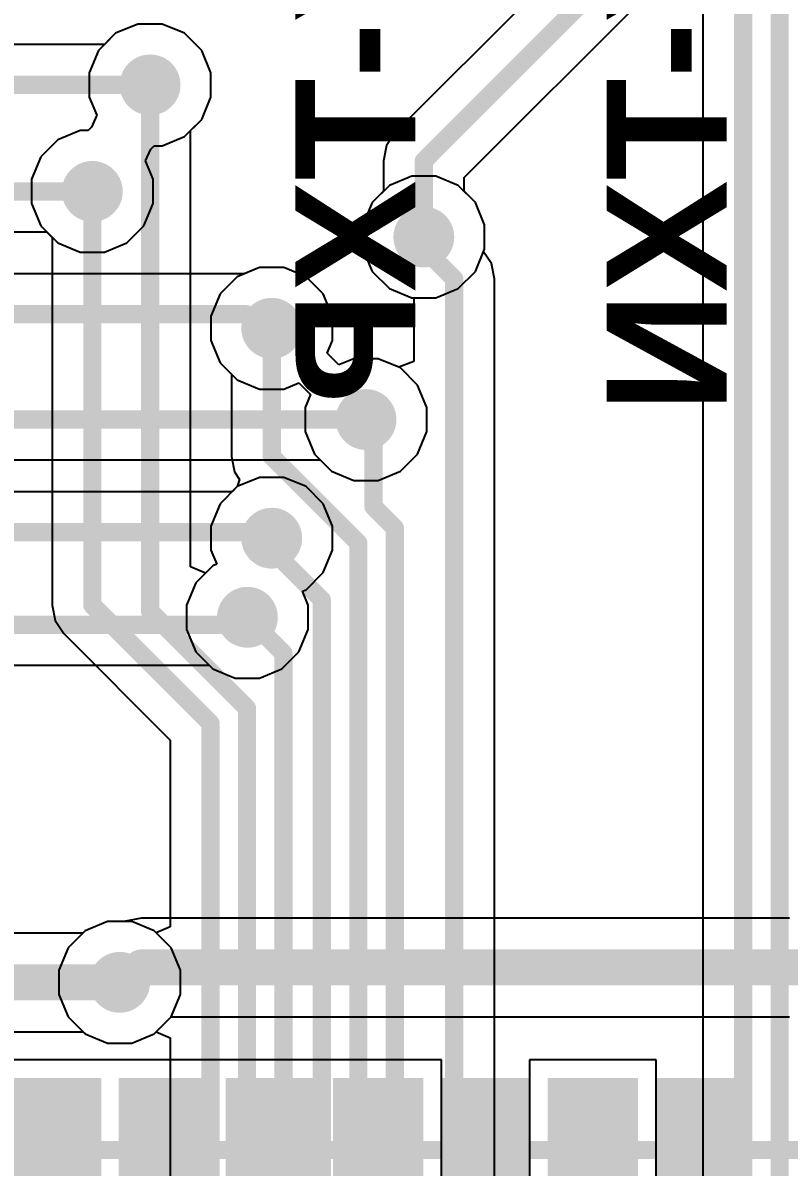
# Model space of a CAD drawing. Header units: inches. Extents: x -1 to 1.07, y -0.9 to 1.08.
# Drawn here: x -0.6518 to -0.3999, y 0.4093 to 0.7854 of the extents above; entities that cross this region are included whole.
import ezdxf

# ---------------------------------------------------------------- set-up
doc = ezdxf.new("R2010")
doc.units = ezdxf.units.IN
doc.header["$MEASUREMENT"] = 0
for name, color, linetype in [('BottomLayer', 5, 'Continuous'), ('BottomOverlay', 54, 'Continuous'), ('Mechanical15', 56, 'Continuous'), ('MidLayer1', 16, 'Continuous'), ('MidLayer2', 76, 'Continuous'), ('TopLayer', 1, 'Continuous'), ('TopPaste', 8, 'Continuous'), ('TopSolder', 216, 'Continuous'), ('ViaHoleLayer', 16, 'Continuous')]:
    doc.layers.add(name, color=color, linetype=linetype)
doc.styles.add('Arial_Bold', font='', dxfattribs={"height": 0.2})
doc.styles.get('Arial_Bold').set_extended_font_data('Arial', bold=True)

# ---------------------------------------------------------------- blocks, each defined once
blk = doc.blocks.new('MOD_RTL8723BS_MODULE_25')
at = {"layer": 'TopLayer'}
for points in [[(-0.22303, 0.1866), (-0.22303, 0.24566), (-0.20137, 0.24566), (-0.20137, 0.1866)], [(-0.18775, 0.1866), (-0.18775, 0.24566), (-0.16609, 0.24566), (-0.16609, 0.1866)], [(-0.15247, 0.1866), (-0.15247, 0.24566), (-0.13081, 0.24566), (-0.13081, 0.1866)], [(-0.11719, 0.1866), (-0.11719, 0.24566), (-0.09554, 0.24566), (-0.09554, 0.1866)], [(-0.08191, 0.1866), (-0.08191, 0.24566), (-0.06026, 0.24566), (-0.06026, 0.1866)], [(-0.04663, 0.1866), (-0.04663, 0.24566), (-0.02498, 0.24566), (-0.02498, 0.1866)], [(-0.01135, 0.1866), (-0.01135, 0.24566), (0.0103, 0.24566), (0.0103, 0.1866)]]:
    blk.add_hatch(color=1, dxfattribs=at).paths.add_polyline_path(points)
at = {"layer": 'TopPaste'}
for points in [[(-0.22303, 0.1866), (-0.22303, 0.24566), (-0.20137, 0.24566), (-0.20137, 0.1866)], [(-0.18775, 0.1866), (-0.18775, 0.24566), (-0.16609, 0.24566), (-0.16609, 0.1866)], [(-0.15247, 0.1866), (-0.15247, 0.24566), (-0.13081, 0.24566), (-0.13081, 0.1866)], [(-0.11719, 0.1866), (-0.11719, 0.24566), (-0.09554, 0.24566), (-0.09554, 0.1866)], [(-0.08191, 0.1866), (-0.08191, 0.24566), (-0.06026, 0.24566), (-0.06026, 0.1866)], [(-0.04663, 0.1866), (-0.04663, 0.24566), (-0.02498, 0.24566), (-0.02498, 0.1866)], [(-0.01135, 0.1866), (-0.01135, 0.24566), (0.0103, 0.24566), (0.0103, 0.1866)]]:
    blk.add_hatch(color=8, dxfattribs=at).paths.add_polyline_path(points)
at = {"layer": 'TopSolder'}
for points in [[(-0.22703, 0.1826), (-0.22703, 0.24966), (-0.19737, 0.24966), (-0.19737, 0.1826)], [(-0.19175, 0.1826), (-0.19175, 0.24966), (-0.16209, 0.24966), (-0.16209, 0.1826)], [(-0.15647, 0.1826), (-0.15647, 0.24966), (-0.12681, 0.24966), (-0.12681, 0.1826)], [(-0.12119, 0.1826), (-0.12119, 0.24966), (-0.09154, 0.24966), (-0.09154, 0.1826)], [(-0.08591, 0.1826), (-0.08591, 0.24966), (-0.05626, 0.24966), (-0.05626, 0.1826)], [(-0.05063, 0.1826), (-0.05063, 0.24966), (-0.02098, 0.24966), (-0.02098, 0.1826)], [(-0.01535, 0.1826), (-0.01535, 0.24966), (0.0143, 0.24966), (0.0143, 0.1826)]]:
    blk.add_hatch(color=216, dxfattribs=at).paths.add_polyline_path(points)
at = {"layer": 'Mechanical15'}
blk.add_lwpolyline([(0.20122, 0.20622, 0.00591, 0.00591, 0), (-0.27122, 0.20622, 0.00591, 0.00591, 0)], format="xyseb", dxfattribs=at)

msp = doc.modelspace()

# ---------------------------------------------------------------- hatches: boundary and pattern name
at = {"layer": 'BottomLayer'}
h = msp.add_hatch(color=5, dxfattribs=at)
edge = h.paths.add_edge_path()
edge.add_arc((-0.61, 0.765), 0.01, 0, 360)
h = msp.add_hatch(color=5, dxfattribs=at)
edge = h.paths.add_edge_path()
edge.add_arc((-0.629, 0.73), 0.01, 0, 360)
h = msp.add_hatch(color=5, dxfattribs=at)
edge = h.paths.add_edge_path()
edge.add_arc((-0.52, 0.715), 0.01, 0, 360)
h = msp.add_hatch(color=5, dxfattribs=at)
edge = h.paths.add_edge_path()
edge.add_arc((-0.57, 0.685), 0.01, 0, 360)
h = msp.add_hatch(color=5, dxfattribs=at)
edge = h.paths.add_edge_path()
edge.add_arc((-0.539, 0.655), 0.01, 0, 360)
h = msp.add_hatch(color=5, dxfattribs=at)
edge = h.paths.add_edge_path()
edge.add_arc((-0.57, 0.616), 0.01, 0, 360)
h = msp.add_hatch(color=5, dxfattribs=at)
edge = h.paths.add_edge_path()
edge.add_arc((-0.578, 0.59), 0.01, 0, 360)
h = msp.add_hatch(color=5, dxfattribs=at)
edge = h.paths.add_edge_path()
edge.add_arc((-0.62, 0.47), 0.01, 0, 360)
at = {"layer": 'MidLayer1'}
h = msp.add_hatch(color=16, dxfattribs=at)
edge = h.paths.add_edge_path()
edge.add_arc((-0.61, 0.765), 0.01, 0, 360)
h = msp.add_hatch(color=16, dxfattribs=at)
edge = h.paths.add_edge_path()
edge.add_arc((-0.629, 0.73), 0.01, 0, 360)
h = msp.add_hatch(color=16, dxfattribs=at)
edge = h.paths.add_edge_path()
edge.add_arc((-0.52, 0.715), 0.01, 0, 360)
h = msp.add_hatch(color=16, dxfattribs=at)
edge = h.paths.add_edge_path()
edge.add_arc((-0.57, 0.685), 0.01, 0, 360)
h = msp.add_hatch(color=16, dxfattribs=at)
edge = h.paths.add_edge_path()
edge.add_arc((-0.539, 0.655), 0.01, 0, 360)
h = msp.add_hatch(color=16, dxfattribs=at)
edge = h.paths.add_edge_path()
edge.add_arc((-0.57, 0.616), 0.01, 0, 360)
h = msp.add_hatch(color=16, dxfattribs=at)
edge = h.paths.add_edge_path()
edge.add_arc((-0.578, 0.59), 0.01, 0, 360)
h = msp.add_hatch(color=16, dxfattribs=at)
edge = h.paths.add_edge_path()
edge.add_arc((-0.62, 0.47), 0.01, 0, 360)
at = {"layer": 'MidLayer2'}
h = msp.add_hatch(color=76, dxfattribs=at)
edge = h.paths.add_edge_path()
edge.add_arc((-0.61, 0.765), 0.01, 0, 360)
h = msp.add_hatch(color=76, dxfattribs=at)
edge = h.paths.add_edge_path()
edge.add_arc((-0.629, 0.73), 0.01, 0, 360)
h = msp.add_hatch(color=76, dxfattribs=at)
edge = h.paths.add_edge_path()
edge.add_arc((-0.52, 0.715), 0.01, 0, 360)
h = msp.add_hatch(color=76, dxfattribs=at)
edge = h.paths.add_edge_path()
edge.add_arc((-0.57, 0.685), 0.01, 0, 360)
h = msp.add_hatch(color=76, dxfattribs=at)
edge = h.paths.add_edge_path()
edge.add_arc((-0.539, 0.655), 0.01, 0, 360)
h = msp.add_hatch(color=76, dxfattribs=at)
edge = h.paths.add_edge_path()
edge.add_arc((-0.57, 0.616), 0.01, 0, 360)
h = msp.add_hatch(color=76, dxfattribs=at)
edge = h.paths.add_edge_path()
edge.add_arc((-0.578, 0.59), 0.01, 0, 360)
h = msp.add_hatch(color=76, dxfattribs=at)
edge = h.paths.add_edge_path()
edge.add_arc((-0.62, 0.47), 0.01, 0, 360)
at = {"layer": 'TopLayer'}
h = msp.add_hatch(color=1, dxfattribs=at)
edge = h.paths.add_edge_path()
edge.add_arc((-0.61, 0.765), 0.01, 0, 360)
h = msp.add_hatch(color=1, dxfattribs=at)
edge = h.paths.add_edge_path()
edge.add_arc((-0.629, 0.73), 0.01, 0, 360)
h = msp.add_hatch(color=1, dxfattribs=at)
edge = h.paths.add_edge_path()
edge.add_arc((-0.52, 0.715), 0.01, 0, 360)
h = msp.add_hatch(color=1, dxfattribs=at)
edge = h.paths.add_edge_path()
edge.add_arc((-0.57, 0.685), 0.01, 0, 360)
h = msp.add_hatch(color=1, dxfattribs=at)
edge = h.paths.add_edge_path()
edge.add_arc((-0.539, 0.655), 0.01, 0, 360)
h = msp.add_hatch(color=1, dxfattribs=at)
edge = h.paths.add_edge_path()
edge.add_arc((-0.57, 0.616), 0.01, 0, 360)
h = msp.add_hatch(color=1, dxfattribs=at)
edge = h.paths.add_edge_path()
edge.add_arc((-0.578, 0.59), 0.01, 0, 360)
h = msp.add_hatch(color=1, dxfattribs=at)
edge = h.paths.add_edge_path()
edge.add_arc((-0.62, 0.47), 0.01, 0, 360)
at = {"layer": 'ViaHoleLayer'}
h = msp.add_hatch(color=16, dxfattribs=at)
edge = h.paths.add_edge_path()
edge.add_arc((-0.61, 0.765), 0.005, 0, 360)
h = msp.add_hatch(color=16, dxfattribs=at)
edge = h.paths.add_edge_path()
edge.add_arc((-0.629, 0.73), 0.005, 0, 360)
h = msp.add_hatch(color=16, dxfattribs=at)
edge = h.paths.add_edge_path()
edge.add_arc((-0.52, 0.715), 0.005, 0, 360)
h = msp.add_hatch(color=16, dxfattribs=at)
edge = h.paths.add_edge_path()
edge.add_arc((-0.57, 0.685), 0.005, 0, 360)
h = msp.add_hatch(color=16, dxfattribs=at)
edge = h.paths.add_edge_path()
edge.add_arc((-0.539, 0.655), 0.005, 0, 360)
h = msp.add_hatch(color=16, dxfattribs=at)
edge = h.paths.add_edge_path()
edge.add_arc((-0.57, 0.616), 0.005, 0, 360)
h = msp.add_hatch(color=16, dxfattribs=at)
edge = h.paths.add_edge_path()
edge.add_arc((-0.578, 0.59), 0.005, 0, 360)
h = msp.add_hatch(color=16, dxfattribs=at)
edge = h.paths.add_edge_path()
edge.add_arc((-0.62, 0.47), 0.005, 0, 360)

# ---------------------------------------------------------------- linework, layer by layer
at = {"layer": 'BottomLayer'}
for p, q in [((-0.42825, 0.85904), (-0.42825, 0.25226)), ((-0.61398, 0.785), (-0.62133, 0.78196)), ((-0.60602, 0.785), (-0.61398, 0.785)), ((-0.59867, 0.78196), (-0.60602, 0.785)), ((-0.62133, 0.78196), (-0.62696, 0.77633)), ((-0.59304, 0.77633), (-0.59867, 0.78196)), ((-0.62696, 0.77633), (-0.63, 0.76898)), ((-0.59, 0.76898), (-0.59304, 0.77633)), ((-0.63, 0.76898), (-0.63, 0.76102)), ((-0.59, 0.76102), (-0.59, 0.76898)), ((-0.63, 0.76102), (-0.62751, 0.755)), ((-0.59304, 0.75367), (-0.59, 0.76102)), ((-0.62751, 0.755), (-0.62928, 0.75116)), ((-0.59675, 0.74997), (-0.59304, 0.75367)), ((-0.63298, 0.75), (-0.64033, 0.74696)), ((-0.63036, 0.75), (-0.63298, 0.75)), ((-0.62928, 0.75116), (-0.63036, 0.75)), ((-0.59675, 0.60661), (-0.59675, 0.74997)), ((-0.64033, 0.74696), (-0.64596, 0.74133)), ((-0.64596, 0.74133), (-0.649, 0.73398)), ((-0.649, 0.73398), (-0.649, 0.72602)), ((-0.52398, 0.735), (-0.53133, 0.73196)), ((-0.51602, 0.735), (-0.52398, 0.735)), ((-0.50867, 0.73196), (-0.51602, 0.735)), ((-0.53133, 0.73196), (-0.53696, 0.72633)), ((-0.50304, 0.72633), (-0.50867, 0.73196)), ((-0.649, 0.72602), (-0.64596, 0.71867)), ((-0.53696, 0.72633), (-0.54, 0.71898)), ((-0.5, 0.71898), (-0.50304, 0.72633)), ((-0.64596, 0.71867), (-0.64225, 0.71497)), ((-0.54, 0.71898), (-0.54, 0.71102)), ((-0.5, 0.71102), (-0.5, 0.71898)), ((-0.64225, 0.71497), (-0.64225, 0.594)), ((-0.54, 0.71102), (-0.53696, 0.70367)), ((-0.50035, 0.71017), (-0.5, 0.71102)), ((-0.49775, 0.70628), (-0.50035, 0.71017)), ((-0.57398, 0.705), (-0.58133, 0.70196)), ((-0.56602, 0.705), (-0.57398, 0.705)), ((-0.55867, 0.70196), (-0.56602, 0.705)), ((-0.53696, 0.70367), (-0.53133, 0.69804)), ((-0.49675, 0.70121), (-0.49775, 0.70628)), ((-0.58133, 0.70196), (-0.58696, 0.69633)), ((-0.55304, 0.69633), (-0.55867, 0.70196)), ((-0.49675, 0.26), (-0.49675, 0.70121)), ((-0.58696, 0.69633), (-0.59, 0.68898)), ((-0.55, 0.68898), (-0.55304, 0.69633)), ((-0.53133, 0.69804), (-0.52398, 0.695)), ((-0.52398, 0.695), (-0.52325, 0.695)), ((-0.52325, 0.695), (-0.52325, 0.67407)), ((-0.59, 0.68898), (-0.59, 0.68102)), ((-0.55, 0.68102), (-0.55, 0.68898)), ((-0.59, 0.68102), (-0.58696, 0.67367)), ((-0.55176, 0.67677), (-0.55, 0.68102)), ((-0.58696, 0.67367), (-0.58325, 0.66997)), ((-0.54793, 0.67295), (-0.55176, 0.67677)), ((-0.54298, 0.675), (-0.54793, 0.67295)), ((-0.53502, 0.675), (-0.54298, 0.675)), ((-0.52825, 0.6722), (-0.53502, 0.675)), ((-0.52325, 0.67407), (-0.52825, 0.6722)), ((-0.58325, 0.66997), (-0.58325, 0.64287)), ((-0.58325, 0.64287), (-0.58225, 0.6378)), ((-0.58225, 0.6378), (-0.58061, 0.63534)), ((-0.58133, 0.63296), (-0.58696, 0.62733)), ((-0.58061, 0.63534), (-0.58133, 0.63296)), ((-0.58696, 0.62733), (-0.59, 0.61998)), ((-0.59, 0.61998), (-0.59, 0.61202)), ((-0.59, 0.61202), (-0.58811, 0.60746)), ((-0.59175, 0.60454), (-0.59675, 0.60661)), ((-0.58933, 0.60696), (-0.59175, 0.60454)), ((-0.58811, 0.60746), (-0.58933, 0.60696)), ((-0.64225, 0.594), (-0.64125, 0.58893)), ((-0.64125, 0.58893), (-0.63837, 0.58463)), ((-0.63837, 0.58463), (-0.6034, 0.54965)), ((-0.6034, 0.54965), (-0.6034, 0.48821)), ((-0.62398, 0.49), (-0.63133, 0.48696)), ((-0.61602, 0.49), (-0.62398, 0.49)), ((-0.60867, 0.48696), (-0.61602, 0.49)), ((-0.63207, 0.48622), (-0.674, 0.48622)), ((-0.63133, 0.48696), (-0.63207, 0.48622)), ((-0.60802, 0.4863), (-0.60867, 0.48696)), ((-0.6034, 0.48821), (-0.60802, 0.4863)), ((-0.74708, 0.45378), (-0.63207, 0.45378)), ((-0.63207, 0.45378), (-0.63133, 0.45304)), ((-0.63133, 0.45304), (-0.62398, 0.45)), ((-0.61602, 0.45), (-0.60867, 0.45304)), ((-0.60867, 0.45304), (-0.60802, 0.4537)), ((-0.60802, 0.4537), (-0.6034, 0.45179)), ((-0.6034, 0.45179), (-0.6034, 0.11676)), ((-0.62398, 0.45), (-0.61602, 0.45))]:
    msp.add_line(p, q, dxfattribs=at)
for points in [[(-0.403, 0.2418, 0.006, 0.006, 0), (-0.403, 0.943, 0.006, 0.006, 0)], [(-0.415, 0.24677, 0.006, 0.006, 0), (-0.415, 0.86453, 0.006, 0.006, 0)], [(-0.61, 0.59197, 0.006, 0.006, 0), (-0.61, 0.765, 0.006, 0.006, 0)], [(-0.629, 0.594, 0.006, 0.006, 0), (-0.629, 0.73, 0.006, 0.006, 0)], [(-0.52, 0.71121, 0.006, 0.006, 0), (-0.52, 0.715, 0.006, 0.006, 0)], [(-0.52, 0.71121, 0.006, 0.006, 0), (-0.51, 0.70121, 0.006, 0.006, 0)], [(-0.51, 0.0518, 0.006, 0.006, 0), (-0.51, 0.70121, 0.006, 0.006, 0)], [(-0.57, 0.64287, 0.006, 0.006, 0), (-0.57, 0.685, 0.006, 0.006, 0)], [(-0.539, 0.655, 0.006, 0.006, 0), (-0.53651, 0.65251, 0.006, 0.006, 0)], [(-0.53651, 0.62635, 0.006, 0.006, 0), (-0.53651, 0.65251, 0.006, 0.006, 0)], [(-0.57, 0.64287, 0.006, 0.006, 0), (-0.54153, 0.6144, 0.006, 0.006, 0)], [(-0.53651, 0.62635, 0.006, 0.006, 0), (-0.52953, 0.61937, 0.006, 0.006, 0)], [(-0.52953, -0.39047, 0.006, 0.006, 0), (-0.52953, 0.61937, 0.006, 0.006, 0)], [(-0.57, 0.61221, 0.006, 0.006, 0), (-0.57, 0.616, 0.006, 0.006, 0)], [(-0.54153, -0.41299, 0.006, 0.006, 0), (-0.54153, 0.6144, 0.006, 0.006, 0)], [(-0.57, 0.61221, 0.006, 0.006, 0), (-0.55354, 0.59575, 0.006, 0.006, 0)], [(-0.55354, -0.43314, 0.006, 0.006, 0), (-0.55354, 0.59575, 0.006, 0.006, 0)], [(-0.629, 0.594, 0.006, 0.006, 0), (-0.59014, 0.55514, 0.006, 0.006, 0)], [(-0.61, 0.59197, 0.006, 0.006, 0), (-0.57814, 0.56011, 0.006, 0.006, 0)], [(-0.578, 0.59, 0.006, 0.006, 0), (-0.56614, 0.57814, 0.006, 0.006, 0)], [(-0.56614, -0.45786, 0.006, 0.006, 0), (-0.56614, 0.57814, 0.006, 0.006, 0)], [(-0.57814, -0.41063, 0.006, 0.006, 0), (-0.57814, 0.56011, 0.006, 0.006, 0)], [(-0.59014, -0.40566, 0.006, 0.006, 0), (-0.59014, 0.55514, 0.006, 0.006, 0)], [(-0.74708, 0.47, 0.01181, 0.01181, 0), (-0.62, 0.47, 0.01181, 0.01181, 0)]]:
    msp.add_lwpolyline(points, format="xyseb", dxfattribs=at)
for points in [[(-0.6115, 0.765, 0.003, 0.003, 1), (-0.6085, 0.765, 0.003, 0.003, 1)], [(-0.6305, 0.73, 0.003, 0.003, 1), (-0.6275, 0.73, 0.003, 0.003, 1)], [(-0.5215, 0.715, 0.003, 0.003, 1), (-0.5185, 0.715, 0.003, 0.003, 1)], [(-0.5215, 0.71121, 0.003, 0.003, 1), (-0.5185, 0.71121, 0.003, 0.003, 1)], [(-0.5215, 0.71121, 0.003, 0.003, 1), (-0.5185, 0.71121, 0.003, 0.003, 1)], [(-0.5115, 0.70121, 0.003, 0.003, 1), (-0.5085, 0.70121, 0.003, 0.003, 1)], [(-0.5115, 0.70121, 0.003, 0.003, 1), (-0.5085, 0.70121, 0.003, 0.003, 1)], [(-0.5715, 0.685, 0.003, 0.003, 1), (-0.5685, 0.685, 0.003, 0.003, 1)], [(-0.5405, 0.655, 0.003, 0.003, 1), (-0.5375, 0.655, 0.003, 0.003, 1)], [(-0.53801, 0.65251, 0.003, 0.003, 1), (-0.53501, 0.65251, 0.003, 0.003, 1)], [(-0.53801, 0.65251, 0.003, 0.003, 1), (-0.53501, 0.65251, 0.003, 0.003, 1)], [(-0.5715, 0.64287, 0.003, 0.003, 1), (-0.5685, 0.64287, 0.003, 0.003, 1)], [(-0.5715, 0.64287, 0.003, 0.003, 1), (-0.5685, 0.64287, 0.003, 0.003, 1)], [(-0.53801, 0.62635, 0.003, 0.003, 1), (-0.53501, 0.62635, 0.003, 0.003, 1)], [(-0.53801, 0.62635, 0.003, 0.003, 1), (-0.53501, 0.62635, 0.003, 0.003, 1)], [(-0.53103, 0.61937, 0.003, 0.003, 1), (-0.52803, 0.61937, 0.003, 0.003, 1)], [(-0.53103, 0.61937, 0.003, 0.003, 1), (-0.52803, 0.61937, 0.003, 0.003, 1)], [(-0.5715, 0.616, 0.003, 0.003, 1), (-0.5685, 0.616, 0.003, 0.003, 1)], [(-0.54303, 0.6144, 0.003, 0.003, 1), (-0.54003, 0.6144, 0.003, 0.003, 1)], [(-0.54303, 0.6144, 0.003, 0.003, 1), (-0.54003, 0.6144, 0.003, 0.003, 1)], [(-0.5715, 0.61221, 0.003, 0.003, 1), (-0.5685, 0.61221, 0.003, 0.003, 1)], [(-0.5715, 0.61221, 0.003, 0.003, 1), (-0.5685, 0.61221, 0.003, 0.003, 1)], [(-0.55504, 0.59575, 0.003, 0.003, 1), (-0.55204, 0.59575, 0.003, 0.003, 1)], [(-0.55504, 0.59575, 0.003, 0.003, 1), (-0.55204, 0.59575, 0.003, 0.003, 1)], [(-0.6305, 0.594, 0.003, 0.003, 1), (-0.6275, 0.594, 0.003, 0.003, 1)], [(-0.6305, 0.594, 0.003, 0.003, 1), (-0.6275, 0.594, 0.003, 0.003, 1)], [(-0.6115, 0.59197, 0.003, 0.003, 1), (-0.6085, 0.59197, 0.003, 0.003, 1)], [(-0.6115, 0.59197, 0.003, 0.003, 1), (-0.6085, 0.59197, 0.003, 0.003, 1)], [(-0.5795, 0.59, 0.003, 0.003, 1), (-0.5765, 0.59, 0.003, 0.003, 1)], [(-0.56764, 0.57814, 0.003, 0.003, 1), (-0.56464, 0.57814, 0.003, 0.003, 1)], [(-0.56764, 0.57814, 0.003, 0.003, 1), (-0.56464, 0.57814, 0.003, 0.003, 1)], [(-0.57964, 0.56011, 0.003, 0.003, 1), (-0.57664, 0.56011, 0.003, 0.003, 1)], [(-0.57964, 0.56011, 0.003, 0.003, 1), (-0.57664, 0.56011, 0.003, 0.003, 1)], [(-0.59164, 0.55514, 0.003, 0.003, 1), (-0.58864, 0.55514, 0.003, 0.003, 1)], [(-0.59164, 0.55514, 0.003, 0.003, 1), (-0.58864, 0.55514, 0.003, 0.003, 1)], [(-0.62295, 0.47, 0.00591, 0.00591, 1), (-0.61705, 0.47, 0.00591, 0.00591, 1)]]:
    msp.add_lwpolyline(points, format="xyseb", close=True, dxfattribs=at)
at = {"layer": 'MidLayer1'}
for p, q in [((-0.61398, 0.785), (-0.62133, 0.78196)), ((-0.60602, 0.785), (-0.61398, 0.785)), ((-0.59867, 0.78196), (-0.60602, 0.785)), ((-0.62133, 0.78196), (-0.62696, 0.77633)), ((-0.59304, 0.77633), (-0.59867, 0.78196)), ((-0.62696, 0.77633), (-0.63, 0.76898)), ((-0.59, 0.76898), (-0.59304, 0.77633)), ((-0.63, 0.76898), (-0.63, 0.76102)), ((-0.59, 0.76102), (-0.59, 0.76898)), ((-0.63, 0.76102), (-0.62751, 0.755)), ((-0.59304, 0.75367), (-0.59, 0.76102)), ((-0.62751, 0.755), (-0.62928, 0.75116)), ((-0.59867, 0.74804), (-0.59304, 0.75367)), ((-0.63298, 0.75), (-0.64033, 0.74696)), ((-0.63036, 0.75), (-0.63298, 0.75)), ((-0.62928, 0.75116), (-0.63036, 0.75)), ((-0.64033, 0.74696), (-0.64596, 0.74133)), ((-0.60972, 0.74384), (-0.60864, 0.745)), ((-0.60864, 0.745), (-0.60602, 0.745)), ((-0.60602, 0.745), (-0.59867, 0.74804)), ((-0.64596, 0.74133), (-0.649, 0.73398)), ((-0.61149, 0.74), (-0.60972, 0.74384)), ((-0.609, 0.73398), (-0.61149, 0.74)), ((-0.649, 0.73398), (-0.649, 0.72602)), ((-0.609, 0.72602), (-0.609, 0.73398)), ((-0.52398, 0.735), (-0.53133, 0.73196)), ((-0.51602, 0.735), (-0.52398, 0.735)), ((-0.50867, 0.73196), (-0.51602, 0.735)), ((-0.53133, 0.73196), (-0.53696, 0.72633)), ((-0.50304, 0.72633), (-0.50867, 0.73196)), ((-0.649, 0.72602), (-0.64596, 0.71867)), ((-0.61204, 0.71867), (-0.609, 0.72602)), ((-0.53696, 0.72633), (-0.54, 0.71898)), ((-0.5, 0.71898), (-0.50304, 0.72633)), ((-0.64596, 0.71867), (-0.64033, 0.71304)), ((-0.61767, 0.71304), (-0.61204, 0.71867)), ((-0.54, 0.71898), (-0.54, 0.71102)), ((-0.5, 0.71102), (-0.5, 0.71898)), ((-0.64033, 0.71304), (-0.63298, 0.71)), ((-0.62502, 0.71), (-0.61767, 0.71304)), ((-0.54, 0.71102), (-0.53696, 0.70367)), ((-0.50304, 0.70367), (-0.5, 0.71102)), ((-0.63298, 0.71), (-0.62502, 0.71)), ((-0.57398, 0.705), (-0.58133, 0.70196)), ((-0.56602, 0.705), (-0.57398, 0.705)), ((-0.55867, 0.70196), (-0.56602, 0.705)), ((-0.53696, 0.70367), (-0.53133, 0.69804)), ((-0.50867, 0.69804), (-0.50304, 0.70367)), ((-0.58133, 0.70196), (-0.58696, 0.69633)), ((-0.55304, 0.69633), (-0.55867, 0.70196)), ((-0.58696, 0.69633), (-0.59, 0.68898)), ((-0.55, 0.68898), (-0.55304, 0.69633)), ((-0.53133, 0.69804), (-0.52398, 0.695)), ((-0.51602, 0.695), (-0.50867, 0.69804)), ((-0.52398, 0.695), (-0.51602, 0.695)), ((-0.59, 0.68898), (-0.59, 0.68102)), ((-0.55, 0.68102), (-0.55, 0.68898)), ((-0.59, 0.68102), (-0.58696, 0.67367)), ((-0.55176, 0.67677), (-0.55, 0.68102)), ((-0.58696, 0.67367), (-0.58133, 0.66804)), ((-0.54793, 0.67295), (-0.55176, 0.67677)), ((-0.54298, 0.675), (-0.54793, 0.67295)), ((-0.53502, 0.675), (-0.54298, 0.675)), ((-0.52767, 0.67196), (-0.53502, 0.675)), ((-0.52204, 0.66633), (-0.52767, 0.67196)), ((-0.58133, 0.66804), (-0.57398, 0.665)), ((-0.56602, 0.665), (-0.56107, 0.66705)), ((-0.56107, 0.66705), (-0.55724, 0.66323)), ((-0.519, 0.65898), (-0.52204, 0.66633)), ((-0.57398, 0.665), (-0.56602, 0.665)), ((-0.55724, 0.66323), (-0.559, 0.65898)), ((-0.559, 0.65898), (-0.559, 0.65102)), ((-0.519, 0.65102), (-0.519, 0.65898)), ((-0.559, 0.65102), (-0.55596, 0.64367)), ((-0.52204, 0.64367), (-0.519, 0.65102)), ((-0.55596, 0.64367), (-0.55033, 0.63804)), ((-0.52767, 0.63804), (-0.52204, 0.64367)), ((-0.57398, 0.636), (-0.58133, 0.63296)), ((-0.56602, 0.636), (-0.57398, 0.636)), ((-0.55867, 0.63296), (-0.56602, 0.636)), ((-0.55033, 0.63804), (-0.54298, 0.635)), ((-0.53502, 0.635), (-0.52767, 0.63804)), ((-0.58133, 0.63296), (-0.58696, 0.62733)), ((-0.55304, 0.62733), (-0.55867, 0.63296)), ((-0.54298, 0.635), (-0.53502, 0.635)), ((-0.58696, 0.62733), (-0.59, 0.61998)), ((-0.55, 0.61998), (-0.55304, 0.62733)), ((-0.59, 0.61998), (-0.59, 0.61202)), ((-0.55, 0.61202), (-0.55, 0.61998)), ((-0.59, 0.61202), (-0.58811, 0.60746)), ((-0.55304, 0.60467), (-0.55, 0.61202)), ((-0.58933, 0.60696), (-0.59496, 0.60133)), ((-0.58811, 0.60746), (-0.58933, 0.60696)), ((-0.55867, 0.59904), (-0.55304, 0.60467)), ((-0.59496, 0.60133), (-0.598, 0.59398)), ((-0.55989, 0.59854), (-0.55867, 0.59904)), ((-0.558, 0.59398), (-0.55989, 0.59854)), ((-0.598, 0.59398), (-0.598, 0.58602)), ((-0.558, 0.58602), (-0.558, 0.59398)), ((-0.598, 0.58602), (-0.59496, 0.57867)), ((-0.56104, 0.57867), (-0.558, 0.58602)), ((-0.59496, 0.57867), (-0.58933, 0.57304)), ((-0.56667, 0.57304), (-0.56104, 0.57867)), ((-0.58933, 0.57304), (-0.58198, 0.57)), ((-0.57402, 0.57), (-0.56667, 0.57304)), ((-0.58198, 0.57), (-0.57402, 0.57)), ((-0.62398, 0.49), (-0.63133, 0.48696)), ((-0.61602, 0.49), (-0.62398, 0.49)), ((-0.60867, 0.48696), (-0.61602, 0.49)), ((-0.63133, 0.48696), (-0.63696, 0.48133)), ((-0.60304, 0.48133), (-0.60867, 0.48696)), ((-0.63696, 0.48133), (-0.64, 0.47398)), ((-0.6, 0.47398), (-0.60304, 0.48133)), ((-0.64, 0.47398), (-0.64, 0.46602)), ((-0.6, 0.46602), (-0.6, 0.47398)), ((-0.64, 0.46602), (-0.63696, 0.45867)), ((-0.60304, 0.45867), (-0.6, 0.46602)), ((-0.63696, 0.45867), (-0.63133, 0.45304)), ((-0.60867, 0.45304), (-0.60304, 0.45867)), ((-0.63133, 0.45304), (-0.62398, 0.45)), ((-0.61602, 0.45), (-0.60867, 0.45304)), ((-0.62398, 0.45), (-0.61602, 0.45))]:
    msp.add_line(p, q, dxfattribs=at)
at = {"layer": 'MidLayer2'}
for p, q in [((-0.61398, 0.785), (-0.62133, 0.78196)), ((-0.60602, 0.785), (-0.61398, 0.785)), ((-0.59867, 0.78196), (-0.60602, 0.785)), ((-0.62133, 0.78196), (-0.62696, 0.77633)), ((-0.59304, 0.77633), (-0.59867, 0.78196)), ((-0.62696, 0.77633), (-0.63, 0.76898)), ((-0.59, 0.76898), (-0.59304, 0.77633)), ((-0.63, 0.76898), (-0.63, 0.76102)), ((-0.59, 0.76102), (-0.59, 0.76898)), ((-0.63, 0.76102), (-0.62751, 0.755)), ((-0.59304, 0.75367), (-0.59, 0.76102)), ((-0.62751, 0.755), (-0.62928, 0.75116)), ((-0.59867, 0.74804), (-0.59304, 0.75367)), ((-0.63298, 0.75), (-0.64033, 0.74696)), ((-0.63036, 0.75), (-0.63298, 0.75)), ((-0.62928, 0.75116), (-0.63036, 0.75)), ((-0.64033, 0.74696), (-0.64596, 0.74133)), ((-0.60972, 0.74384), (-0.60864, 0.745)), ((-0.60864, 0.745), (-0.60602, 0.745)), ((-0.60602, 0.745), (-0.59867, 0.74804)), ((-0.64596, 0.74133), (-0.649, 0.73398)), ((-0.61149, 0.74), (-0.60972, 0.74384)), ((-0.609, 0.73398), (-0.61149, 0.74)), ((-0.649, 0.73398), (-0.649, 0.72602)), ((-0.609, 0.72602), (-0.609, 0.73398)), ((-0.52398, 0.735), (-0.53133, 0.73196)), ((-0.51602, 0.735), (-0.52398, 0.735)), ((-0.50867, 0.73196), (-0.51602, 0.735)), ((-0.53133, 0.73196), (-0.53696, 0.72633)), ((-0.50304, 0.72633), (-0.50867, 0.73196)), ((-0.649, 0.72602), (-0.64596, 0.71867)), ((-0.61204, 0.71867), (-0.609, 0.72602)), ((-0.53696, 0.72633), (-0.54, 0.71898)), ((-0.5, 0.71898), (-0.50304, 0.72633)), ((-0.64596, 0.71867), (-0.64033, 0.71304)), ((-0.61767, 0.71304), (-0.61204, 0.71867)), ((-0.54, 0.71898), (-0.54, 0.71102)), ((-0.5, 0.71102), (-0.5, 0.71898)), ((-0.64033, 0.71304), (-0.63298, 0.71)), ((-0.62502, 0.71), (-0.61767, 0.71304)), ((-0.54, 0.71102), (-0.53696, 0.70367)), ((-0.50304, 0.70367), (-0.5, 0.71102)), ((-0.63298, 0.71), (-0.62502, 0.71)), ((-0.57398, 0.705), (-0.58133, 0.70196)), ((-0.56602, 0.705), (-0.57398, 0.705)), ((-0.55867, 0.70196), (-0.56602, 0.705)), ((-0.53696, 0.70367), (-0.53133, 0.69804)), ((-0.50867, 0.69804), (-0.50304, 0.70367)), ((-0.58133, 0.70196), (-0.58696, 0.69633)), ((-0.55304, 0.69633), (-0.55867, 0.70196)), ((-0.58696, 0.69633), (-0.59, 0.68898)), ((-0.55, 0.68898), (-0.55304, 0.69633)), ((-0.53133, 0.69804), (-0.52398, 0.695)), ((-0.51602, 0.695), (-0.50867, 0.69804)), ((-0.52398, 0.695), (-0.51602, 0.695)), ((-0.59, 0.68898), (-0.59, 0.68102)), ((-0.55, 0.68102), (-0.55, 0.68898)), ((-0.59, 0.68102), (-0.58696, 0.67367)), ((-0.55176, 0.67677), (-0.55, 0.68102)), ((-0.58696, 0.67367), (-0.58133, 0.66804)), ((-0.54793, 0.67295), (-0.55176, 0.67677)), ((-0.54298, 0.675), (-0.54793, 0.67295)), ((-0.53502, 0.675), (-0.54298, 0.675)), ((-0.52767, 0.67196), (-0.53502, 0.675)), ((-0.52204, 0.66633), (-0.52767, 0.67196)), ((-0.58133, 0.66804), (-0.57398, 0.665)), ((-0.56602, 0.665), (-0.56107, 0.66705)), ((-0.56107, 0.66705), (-0.55724, 0.66323)), ((-0.519, 0.65898), (-0.52204, 0.66633)), ((-0.57398, 0.665), (-0.56602, 0.665)), ((-0.55724, 0.66323), (-0.559, 0.65898)), ((-0.559, 0.65898), (-0.559, 0.65102)), ((-0.519, 0.65102), (-0.519, 0.65898)), ((-0.559, 0.65102), (-0.55596, 0.64367)), ((-0.52204, 0.64367), (-0.519, 0.65102)), ((-0.55596, 0.64367), (-0.55033, 0.63804)), ((-0.52767, 0.63804), (-0.52204, 0.64367)), ((-0.57398, 0.636), (-0.58133, 0.63296)), ((-0.56602, 0.636), (-0.57398, 0.636)), ((-0.55867, 0.63296), (-0.56602, 0.636)), ((-0.55033, 0.63804), (-0.54298, 0.635)), ((-0.53502, 0.635), (-0.52767, 0.63804)), ((-0.58133, 0.63296), (-0.58696, 0.62733)), ((-0.55304, 0.62733), (-0.55867, 0.63296)), ((-0.54298, 0.635), (-0.53502, 0.635)), ((-0.58696, 0.62733), (-0.59, 0.61998)), ((-0.55, 0.61998), (-0.55304, 0.62733)), ((-0.59, 0.61998), (-0.59, 0.61202)), ((-0.55, 0.61202), (-0.55, 0.61998)), ((-0.59, 0.61202), (-0.58811, 0.60746)), ((-0.55304, 0.60467), (-0.55, 0.61202)), ((-0.58933, 0.60696), (-0.59496, 0.60133)), ((-0.58811, 0.60746), (-0.58933, 0.60696)), ((-0.55867, 0.59904), (-0.55304, 0.60467)), ((-0.59496, 0.60133), (-0.598, 0.59398)), ((-0.55989, 0.59854), (-0.55867, 0.59904)), ((-0.558, 0.59398), (-0.55989, 0.59854)), ((-0.598, 0.59398), (-0.598, 0.58602)), ((-0.558, 0.58602), (-0.558, 0.59398)), ((-0.598, 0.58602), (-0.59496, 0.57867)), ((-0.56104, 0.57867), (-0.558, 0.58602)), ((-0.59496, 0.57867), (-0.58933, 0.57304)), ((-0.56667, 0.57304), (-0.56104, 0.57867)), ((-0.58933, 0.57304), (-0.58198, 0.57)), ((-0.57402, 0.57), (-0.56667, 0.57304)), ((-0.58198, 0.57), (-0.57402, 0.57)), ((-0.62398, 0.49), (-0.63133, 0.48696)), ((-0.61602, 0.49), (-0.62398, 0.49)), ((-0.60867, 0.48696), (-0.61602, 0.49)), ((-0.63133, 0.48696), (-0.63696, 0.48133)), ((-0.60304, 0.48133), (-0.60867, 0.48696)), ((-0.63696, 0.48133), (-0.64, 0.47398)), ((-0.6, 0.47398), (-0.60304, 0.48133)), ((-0.64, 0.47398), (-0.64, 0.46602)), ((-0.6, 0.46602), (-0.6, 0.47398)), ((-0.64, 0.46602), (-0.63696, 0.45867)), ((-0.60304, 0.45867), (-0.6, 0.46602)), ((-0.63696, 0.45867), (-0.63133, 0.45304)), ((-0.60867, 0.45304), (-0.60304, 0.45867)), ((-0.63133, 0.45304), (-0.62398, 0.45)), ((-0.61602, 0.45), (-0.60867, 0.45304)), ((-0.62398, 0.45), (-0.61602, 0.45))]:
    msp.add_line(p, q, dxfattribs=at)
at = {"layer": 'TopLayer'}
for p, q in [((-0.32937, 0.94937), (-0.52937, 0.74937)), ((-0.50675, 0.73451), (-0.31451, 0.92675)), ((-0.61398, 0.785), (-0.62133, 0.78196)), ((-0.60602, 0.785), (-0.61398, 0.785)), ((-0.59867, 0.78196), (-0.60602, 0.785)), ((-0.62133, 0.78196), (-0.62503, 0.77825)), ((-0.59304, 0.77633), (-0.59867, 0.78196)), ((-0.62503, 0.77825), (-0.79497, 0.77825)), ((-0.59, 0.76898), (-0.59304, 0.77633)), ((-0.59, 0.76102), (-0.59, 0.76898)), ((-0.59304, 0.75367), (-0.59, 0.76102)), ((-0.59867, 0.74804), (-0.59304, 0.75367)), ((-0.52937, 0.74937), (-0.53225, 0.74507)), ((-0.60972, 0.74384), (-0.60864, 0.745)), ((-0.60864, 0.745), (-0.60602, 0.745)), ((-0.60602, 0.745), (-0.59867, 0.74804)), ((-0.53225, 0.74507), (-0.53325, 0.74)), ((-0.61149, 0.74), (-0.60972, 0.74384)), ((-0.609, 0.73398), (-0.61149, 0.74)), ((-0.53325, 0.74), (-0.53325, 0.73003)), ((-0.609, 0.72602), (-0.609, 0.73398)), ((-0.50675, 0.73003), (-0.50675, 0.73451)), ((-0.53325, 0.73003), (-0.53696, 0.72633)), ((-0.50304, 0.72633), (-0.50675, 0.73003)), ((-0.61204, 0.71867), (-0.609, 0.72602)), ((-0.53696, 0.72633), (-0.54, 0.71898)), ((-0.5, 0.71898), (-0.50304, 0.72633)), ((-0.61767, 0.71304), (-0.61204, 0.71867)), ((-0.54, 0.71898), (-0.54, 0.71102)), ((-0.5, 0.71102), (-0.5, 0.71898)), ((-0.79177, 0.71675), (-0.64403, 0.71675)), ((-0.64403, 0.71675), (-0.64033, 0.71304)), ((-0.64033, 0.71304), (-0.63298, 0.71)), ((-0.62502, 0.71), (-0.61767, 0.71304)), ((-0.54, 0.71102), (-0.53696, 0.70367)), ((-0.50304, 0.70367), (-0.5, 0.71102)), ((-0.63298, 0.71), (-0.62502, 0.71)), ((-0.57398, 0.705), (-0.57909, 0.70288)), ((-0.56602, 0.705), (-0.57398, 0.705)), ((-0.55867, 0.70196), (-0.56602, 0.705)), ((-0.53696, 0.70367), (-0.53133, 0.69804)), ((-0.50867, 0.69804), (-0.50304, 0.70367)), ((-0.57909, 0.70288), (-0.79534, 0.70288)), ((-0.55304, 0.69633), (-0.55867, 0.70196)), ((-0.55, 0.68898), (-0.55304, 0.69633)), ((-0.53133, 0.69804), (-0.52398, 0.695)), ((-0.51602, 0.695), (-0.50867, 0.69804)), ((-0.52398, 0.695), (-0.51602, 0.695)), ((-0.55, 0.68102), (-0.55, 0.68898)), ((-0.55176, 0.67677), (-0.55, 0.68102)), ((-0.54793, 0.67295), (-0.55176, 0.67677)), ((-0.54298, 0.675), (-0.54793, 0.67295)), ((-0.53502, 0.675), (-0.54298, 0.675)), ((-0.52767, 0.67196), (-0.53502, 0.675)), ((-0.52204, 0.66633), (-0.52767, 0.67196)), ((-0.519, 0.65898), (-0.52204, 0.66633)), ((-0.519, 0.65102), (-0.519, 0.65898)), ((-0.52204, 0.64367), (-0.519, 0.65102)), ((-0.52767, 0.63804), (-0.52204, 0.64367)), ((-0.79497, 0.64175), (-0.55403, 0.64175)), ((-0.55403, 0.64175), (-0.55033, 0.63804)), ((-0.57398, 0.636), (-0.58133, 0.63296)), ((-0.56602, 0.636), (-0.57398, 0.636)), ((-0.55867, 0.63296), (-0.56602, 0.636)), ((-0.55033, 0.63804), (-0.54298, 0.635)), ((-0.53502, 0.635), (-0.52767, 0.63804)), ((-0.58133, 0.63296), (-0.58303, 0.63125)), ((-0.55304, 0.62733), (-0.55867, 0.63296)), ((-0.54298, 0.635), (-0.53502, 0.635)), ((-0.58303, 0.63125), (-0.79301, 0.63125)), ((-0.55, 0.61998), (-0.55304, 0.62733)), ((-0.55, 0.61202), (-0.55, 0.61998)), ((-0.55304, 0.60467), (-0.55, 0.61202)), ((-0.55867, 0.59904), (-0.55304, 0.60467)), ((-0.55989, 0.59854), (-0.55867, 0.59904)), ((-0.558, 0.59398), (-0.55989, 0.59854)), ((-0.558, 0.58602), (-0.558, 0.59398)), ((-0.56104, 0.57867), (-0.558, 0.58602)), ((-0.56667, 0.57304), (-0.56104, 0.57867)), ((-0.65589, 0.57425), (-0.59053, 0.57425)), ((-0.59053, 0.57425), (-0.58933, 0.57304)), ((-0.58933, 0.57304), (-0.58198, 0.57)), ((-0.57402, 0.57), (-0.56667, 0.57304)), ((-0.58198, 0.57), (-0.57402, 0.57)), ((-0.62398, 0.49), (-0.63133, 0.48696)), ((-0.61859, 0.49), (-0.62398, 0.49)), ((-0.61286, 0.49114), (-0.61859, 0.49)), ((-0.39976, 0.49114), (-0.61286, 0.49114)), ((-0.63133, 0.48696), (-0.63696, 0.48133)), ((-0.63696, 0.48133), (-0.64, 0.47398)), ((-0.64, 0.47398), (-0.64, 0.46602)), ((-0.64, 0.46602), (-0.63696, 0.45867)), ((-0.63696, 0.45867), (-0.63133, 0.45304)), ((-0.60867, 0.45304), (-0.60304, 0.45867)), ((-0.60304, 0.45867), (-0.60303, 0.4587)), ((-0.60303, 0.4587), (-0.39976, 0.4587)), ((-0.63133, 0.45304), (-0.62398, 0.45)), ((-0.61602, 0.45), (-0.60867, 0.45304)), ((-0.62398, 0.45), (-0.61602, 0.45)), ((-0.51417, 0.44453), (-0.65529, 0.44453)), ((-0.51417, 0.36547), (-0.51417, 0.44453)), ((-0.44361, 0.44453), (-0.48527, 0.44453)), ((-0.48527, 0.44453), (-0.48527, 0.36547)), ((-0.44361, 0.36547), (-0.44361, 0.44453))]:
    msp.add_line(p, q, dxfattribs=at)
for points in [[(-0.52, 0.74, 0.006, 0.006, 0), (-0.32, 0.94, 0.006, 0.006, 0)], [(-0.81, 0.765, 0.006, 0.006, 0), (-0.61, 0.765, 0.006, 0.006, 0)], [(-0.52, 0.715, 0.006, 0.006, 0), (-0.52, 0.74, 0.006, 0.006, 0)], [(-0.80121, 0.73, 0.006, 0.006, 0), (-0.629, 0.73, 0.006, 0.006, 0)], [(-0.80963, 0.68963, 0.006, 0.006, 0), (-0.57842, 0.68963, 0.006, 0.006, 0)], [(-0.57842, 0.68963, 0.006, 0.006, 0), (-0.57379, 0.685, 0.006, 0.006, 0)], [(-0.57379, 0.685, 0.006, 0.006, 0), (-0.57, 0.685, 0.006, 0.006, 0)], [(-0.84857, 0.655, 0.006, 0.006, 0), (-0.539, 0.655, 0.006, 0.006, 0)], [(-0.808, 0.618, 0.006, 0.006, 0), (-0.572, 0.618, 0.006, 0.006, 0)], [(-0.572, 0.618, 0.006, 0.006, 0), (-0.57, 0.616, 0.006, 0.006, 0)], [(-0.8075, 0.5875, 0.006, 0.006, 0), (-0.5805, 0.5875, 0.006, 0.006, 0)], [(-0.5805, 0.5875, 0.006, 0.006, 0), (-0.578, 0.59, 0.006, 0.006, 0)], [(-0.61778, 0.47, 0.01181, 0.01181, 0), (-0.61286, 0.47492, 0.01181, 0.01181, 0)], [(-0.61286, 0.47492, 0.01181, 0.01181, 0), (-0.36105, 0.47492, 0.01181, 0.01181, 0)], [(-0.62, 0.47, 0.01181, 0.01181, 0), (-0.61778, 0.47, 0.01181, 0.01181, 0)]]:
    msp.add_lwpolyline(points, format="xyseb", dxfattribs=at)
for points in [[(-0.6115, 0.765, 0.003, 0.003, 1), (-0.6085, 0.765, 0.003, 0.003, 1)], [(-0.5215, 0.74, 0.003, 0.003, 1), (-0.5185, 0.74, 0.003, 0.003, 1)], [(-0.5215, 0.74, 0.003, 0.003, 1), (-0.5185, 0.74, 0.003, 0.003, 1)], [(-0.6305, 0.73, 0.003, 0.003, 1), (-0.6275, 0.73, 0.003, 0.003, 1)], [(-0.5215, 0.715, 0.003, 0.003, 1), (-0.5185, 0.715, 0.003, 0.003, 1)], [(-0.57992, 0.68963, 0.003, 0.003, 1), (-0.57692, 0.68963, 0.003, 0.003, 1)], [(-0.57992, 0.68963, 0.003, 0.003, 1), (-0.57692, 0.68963, 0.003, 0.003, 1)], [(-0.57529, 0.685, 0.003, 0.003, 1), (-0.57229, 0.685, 0.003, 0.003, 1)], [(-0.57529, 0.685, 0.003, 0.003, 1), (-0.57229, 0.685, 0.003, 0.003, 1)], [(-0.5715, 0.685, 0.003, 0.003, 1), (-0.5685, 0.685, 0.003, 0.003, 1)], [(-0.5405, 0.655, 0.003, 0.003, 1), (-0.5375, 0.655, 0.003, 0.003, 1)], [(-0.5735, 0.618, 0.003, 0.003, 1), (-0.5705, 0.618, 0.003, 0.003, 1)], [(-0.5735, 0.618, 0.003, 0.003, 1), (-0.5705, 0.618, 0.003, 0.003, 1)], [(-0.5715, 0.616, 0.003, 0.003, 1), (-0.5685, 0.616, 0.003, 0.003, 1)], [(-0.582, 0.5875, 0.003, 0.003, 1), (-0.579, 0.5875, 0.003, 0.003, 1)], [(-0.582, 0.5875, 0.003, 0.003, 1), (-0.579, 0.5875, 0.003, 0.003, 1)], [(-0.5795, 0.59, 0.003, 0.003, 1), (-0.5765, 0.59, 0.003, 0.003, 1)], [(-0.61582, 0.47492, 0.00591, 0.00591, 1), (-0.60991, 0.47492, 0.00591, 0.00591, 1)], [(-0.61582, 0.47492, 0.00591, 0.00591, 1), (-0.60991, 0.47492, 0.00591, 0.00591, 1)], [(-0.62295, 0.47, 0.00591, 0.00591, 1), (-0.61705, 0.47, 0.00591, 0.00591, 1)], [(-0.62074, 0.47, 0.00591, 0.00591, 1), (-0.61483, 0.47, 0.00591, 0.00591, 1)], [(-0.62074, 0.47, 0.00591, 0.00591, 1), (-0.61483, 0.47, 0.00591, 0.00591, 1)]]:
    msp.add_lwpolyline(points, format="xyseb", close=True, dxfattribs=at)

# ---------------------------------------------------------------- block references
at = {"rotation": 180}
msp.add_blockref('MOD_RTL8723BS_MODULE_25', (-0.64136, 0.62113), dxfattribs=at)

# ---------------------------------------------------------------- texts
at = {"layer": 'BottomOverlay', "style": 'Arial_Bold', "text_generation_flag": 2}
for s, p in [('EPHY-TXP', (-0.52283, 0.93526)), ('EPHY-TXN', (-0.42047, 0.93526))]:
    msp.add_text(s, height=0.03937, rotation=90, dxfattribs=at).set_placement(p)

doc.saveas('drawing.dxf')
